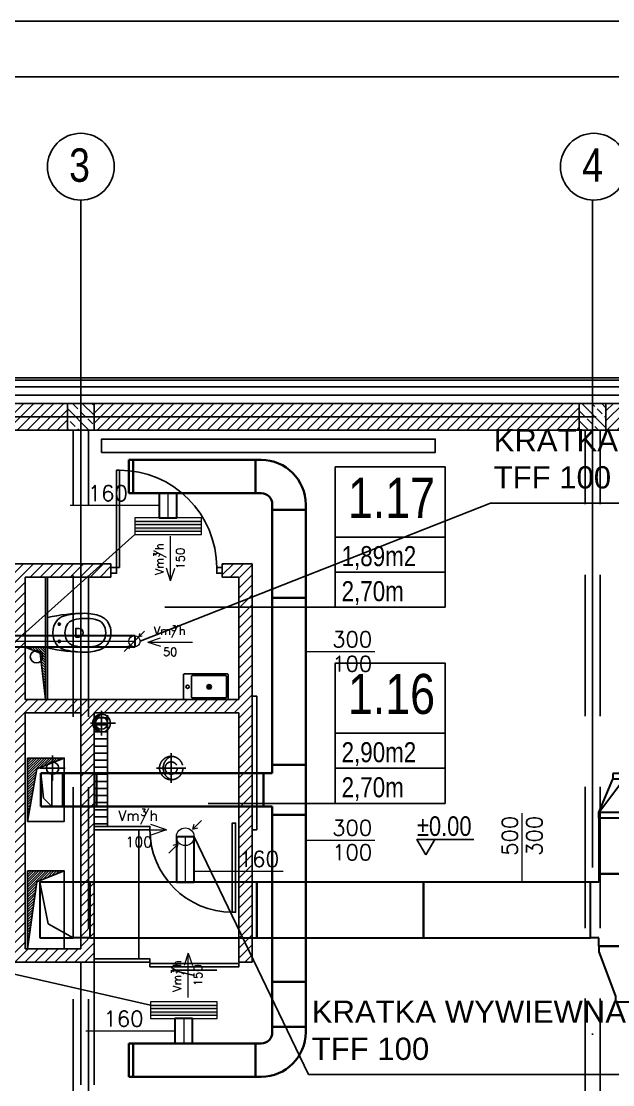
# Model space of a CAD drawing. Header units: millimetres. Extents: x -135140 to 267856, y -70704 to 149933.
# Drawn here: x 178297 to 183613, y -5787 to 3766 of the extents above; entities that cross this region are included whole.
import ezdxf
from ezdxf.enums import TextEntityAlignment as Align

# ---------------------------------------------------------------- set-up
doc = ezdxf.new("R2010")
doc.units = ezdxf.units.MM
doc.header["$LTSCALE"] = 99.9
for name, pattern in [('0707_PB_080619_gn_xref$0$ACAD_ISO10W100', [18, 12, -3, 0, -3]), ('ACAD_ISO03W100', [30, 12, -18]), ('ACAD_ISO10W100', [18, 12, -3, 0, -3]), ('AUDIT_D_080509132939-0', [0]), ('DASHDOT', [25.4, 12.7, -6.35, 0, -6.35]), ('HIDDEN', [9.525, 6.35, -3.175])]:
    doc.linetypes.add(name, pattern=pattern)
for name, color, linetype in [('+48_ARMATURA', 251, 'Continuous'), ('+48_HACZE', 253, 'Continuous'), ('+48_KOTY', 250, 'Continuous'), ('+48_MEBLE', 251, 'Continuous'), ('+48_OPISY_POM', 250, 'Continuous'), ('+48_OSIE', 8, 'Continuous'), ('+48_PODCIĄG', 250, 'ACAD_ISO03W100'), ('+48_PRZEBICIA', 143, 'Continuous'), ('+48_SCIANY', 250, 'Continuous'), ('+48_SPUSTY', 150, 'Continuous'), ('+48_STOLARKA_DRZWI', 250, 'Continuous'), ('+48_WEŁNA', 252, 'Continuous'), ('+48_WIDOK', 250, 'Continuous'), ('+48_ŻELBET', 250, 'Continuous'), ('CP_HIDDE', 203, 'HIDDEN')]:
    doc.layers.add(name, color=color, linetype=linetype)
for name, color, linetype, lineweight in [('2DH_SYM', 64, 'Continuous', 18), ('2DL_OBJ', 64, 'Continuous', 18), ('2DL_PRE_N1', 10, 'Continuous', 35), ('2DL_PRE_W11', 160, 'Continuous', 30), ('2DL_PRO_N1', 10, 'Continuous', 30), ('2DL_PRO_W11', 160, 'Continuous', 30), ('2DL_SYM', 64, 'Continuous', 18), ('CP_AXISAC', 7, 'DASHDOT', 0)]:
    doc.layers.add(name, color=color, linetype=linetype, lineweight=lineweight)
doc.styles.add('CP_ATTR', font='ROMANS.SHX')
doc.styles.get("Standard").update_dxf_attribs({"font": 'ARIAL.TTF'})
doc.styles.add('WRP_ARIAL', font='ARIAL.TTF', dxfattribs={"width": 0.8})
doc.linetypes.add('BATTING', pattern='A,0.00254,-2.54,[134,ltypeshp.shx,S=2.54,R=0,X=-2.54,Y=0],-5.08,[134,ltypeshp.shx,S=2.54,R=180,X=2.54,Y=0],-2.54', length=10.16254)
pattern_1 = [(225, (-523422.42, -128919.54), (44.9012806, -44.9012806), [])]
pattern_2 = [(45, (-523420.917, -128919.542), (-11.22532015, 11.22532015), [])]

# ---------------------------------------------------------------- blocks, each defined once
blk = doc.blocks.new('wc_ego')
at = {"layer": '+48_ARMATURA'}
for p, q in [((13.6, 0), (-13.6, 0)), ((-9.2, -10.5), (-6.3, -10.5)), ((9.2, -10.5), (6.3, -10.5))]:
    blk.add_line(p, q, dxfattribs=at)
for points in [[(14.92, -47.55, 0.091012), (17.5, -33.49, 0.04468), (15.64, -16.3, 0.150678), (11.63, -9.05, 0.380316), (-11.63, -9.05, 0.150678), (-15.64, -16.3, 0.04468), (-17.5, -33.49, 0.091012), (-14.92, -47.55, 0.171854), (-8.54, -54.79, 0.258868), (8.54, -54.79, 0.171854)], [(-6.33, -17.09, 0.228329), (-11.6, -23.64, 0.112012), (-12.01, -43.05, 0.161795), (-8.11, -49.75, 0.320353), (8.11, -49.75, 0.161795), (12.01, -43.05, 0.112012), (11.6, -23.64, 0.228329), (6.33, -17.09, 0.236897)]]:
    blk.add_lwpolyline(points, format="xyb", close=True, dxfattribs=at)
blk.add_lwpolyline([(-3.86, -27.96), (-3.86, -25.31), (3.94, -25.31), (3.94, -27.96, -1), (-3.86, -27.96, -1)], format="xyb", dxfattribs=at)
for centre in [(-7.75, -10.5), (7.75, -10.5)]:
    blk.add_circle(centre, 1, dxfattribs=at)
for centre, start, end in [((128.21, -33.49), 166.71401, 180), ((-128.21, -33.49), 0, 13.28599)]:
    blk.add_arc(centre, 145.71, start, end, dxfattribs=at)
blk = doc.blocks.new('OZN_OSI')
at = {"layer": '+48_OSIE', "linetype": 'Continuous', "ltscale": 5}
blk.add_circle((0, -30), 30, dxfattribs=at)
at = {"layer": '+48_OSIE', "linetype": 'Continuous', "ltscale": 5, "style": 'WRP_ARIAL', "width": 0.8}
blk.add_attdef('NR', (-23.26, -43.54), '', height=30, dxfattribs=at)
blk = doc.blocks.new('OPISY_POM_METKA')
at = {"layer": '+48_OPISY_POM', "ltscale": 5}
for points in [[(0, -70), (109.7, -70), (109.7, 0), (0, 0)], [(109.7, -105), (0, -105), (0, -70), (109.7, -70)]]:
    blk.add_lwpolyline(points, close=True, dxfattribs=at)
at = {"layer": '+48_OPISY_POM'}
blk.add_lwpolyline([(109.7, -140), (0, -140), (0, -105), (109.7, -105)], close=True, dxfattribs=at)
at = {"layer": '+48_OPISY_POM', "ltscale": 5, "style": 'WRP_ARIAL', "width": 0.8}
for tag, p, height in [('NRPOM', (25.8, -50.8), 40), ('POW', (6.4, -99), 20)]:
    blk.add_attdef(tag, p, '', height=height, dxfattribs=at)
at = {"layer": '+48_OPISY_POM', "style": 'WRP_ARIAL', "width": 0.8}
blk.add_attdef('H', (6.4, -134), '', height=20, dxfattribs=at)
blk = doc.blocks.new('koty')
at = {"layer": '+48_KOTY', "color": 3, "ltscale": 5}
blk.add_line((70403.15, 11224.99), (70423.15, 11224.99), dxfattribs=at)
blk.add_lwpolyline([(70398.6, 11217.11), (70403.15, 11224.99), (70394.05, 11224.99)], close=True, dxfattribs=at)
at = {"layer": '+48_KOTY', "color": 3, "style": 'WRP_ARIAL', "width": 0.8}
blk.add_attdef('POZIOM', (70403.19, 11226.78), '', height=10, dxfattribs=at)
blk = doc.blocks.new('UMYWALKA_40')
at = {"layer": '+48_MEBLE'}
for p, q in [((-200, -225), (-200, 0)), ((200, 0), (-200, 0)), ((200, 0), (200, -225)), ((-185, -210), (-185, -20)), ((123, -15), (-180, -15)), ((-30, -93), (-30, -137)), ((128, -20), (128, -210)), ((-8, -115), (-52, -115)), ((195, -230), (-195, -230)), ((123, -215), (-180, -215))]:
    blk.add_line(p, q, dxfattribs=at)
for centre, radius in [((-30, -115), 20), ((-30, -115), 13), ((164, -115), 15)]:
    blk.add_circle(centre, radius, dxfattribs=at)
for centre, start, end in [((-180, -20), 90, 180), ((123, -20), 0, 90), ((-195, -225), 180, 270), ((-180, -210), 180, 270), ((123, -210), 270, 0), ((195, -225), 270, 0)]:
    blk.add_arc(centre, 5, start, end, dxfattribs=at)
blk = doc.blocks.new('drzwi')
at = {"layer": '+48_STOLARKA_DRZWI'}
for p, q in [((-2, 0), (-2, -70)), ((0, 0), (-2, 0)), ((0, 0), (0, -70)), ((-2, -70), (0, -70))]:
    blk.add_line(p, q, dxfattribs=at)
blk.add_arc((-2, 0), 70, 180, 270, dxfattribs=at)
blk = doc.blocks.new('DRZWI_90')
at = {"layer": '+48_STOLARKA_DRZWI'}
for points in [[(36405.46, 16749.33), (36405.46, 16744.33), (36410.46, 16744.33), (36410.46, 16749.33)], [(36405.46, 16654.33), (36405.46, 16649.33), (36410.46, 16649.33), (36410.46, 16654.33)]]:
    blk.add_lwpolyline(points, close=True, dxfattribs=at)
at = {"layer": '+48_STOLARKA_DRZWI', "xscale": 1.25, "yscale": 1.25, "zscale": 1.25, "rotation": 270}
blk.add_blockref('drzwi', (36405.46, 16654.33), dxfattribs=at)
blk = doc.blocks.new('ReZminus')
for p, q in [((0.5, 0.5), (-0.5, 0.5)), ((0.5, -0.5), (0.5, 0.5)), ((-0.5, -0.5), (0.5, -0.5))]:
    blk.add_line(p, q)
at = {"layer": 'CP_HIDDE'}
for p, q in [((-0.5, 0.5), (-0.5, -0.5)), ((-0.5, 0.5), (0.25, 0.25)), ((0.25, 0.25), (0.5, -0.5))]:
    blk.add_line(p, q, dxfattribs=at)
blk = doc.blocks.new('2CP_AC_ELBZ_RE_W30_H10_R5_A-90_E5_F5_S0_T0_ys')
at = {"ltscale": 0.15}
for p, q in [((0, -15), (0, 15)), ((0, 15), (10, 15)), ((0, -15), (10, -15))]:
    blk.add_line(p, q, dxfattribs=at)
at = {"ltscale": 0.15, "xscale": 10, "yscale": 30}
blk.add_blockref('ReZminus', (15, 0), dxfattribs=at)
at = {"linetype": 'ByBlock', "ltscale": 0.15, "style": 'CP_ATTR', "flags": 9}
for tag in ['NAME', 'PRODUCER', 'PRODUCT-TYPE', 'ARTICLE', 'FLOW', 'OTHER']:
    blk.add_attdef(tag, (0, 0), '', height=0.0001, dxfattribs=at)
blk = doc.blocks.new('2CP_AC_TEE3_RE_W30_W30_L45_L8_Z0_H10_A90')
at = {"ltscale": 0.15}
for p, q in [((7.5, 15), (7.5, 23)), ((7.5, 23), (37.5, 23)), ((37.5, 15), (37.5, 23)), ((0, -15), (0, 15)), ((0, 15), (7.5, 15)), ((45, 15), (37.5, 15)), ((45, -15), (45, 15)), ((0, -15), (45, -15))]:
    blk.add_line(p, q, dxfattribs=at)
at = {"linetype": 'ByBlock', "ltscale": 0.15, "style": 'CP_ATTR', "flags": 9}
for tag in ['NAME', 'PRODUCER', 'PRODUCT-TYPE', 'ARTICLE', 'FLOW', 'OTHER']:
    blk.add_attdef(tag, (0, 0), '', height=0.0001, dxfattribs=at)
blk = doc.blocks.new('2CP_AC_PIPE_RE')
at = {"ltscale": 0.15}
for p, q in [((1, 0.5), (0, 0.5)), ((0, 0.5), (0, -0.5)), ((1, -0.5), (1, 0.5)), ((0, -0.5), (1, -0.5))]:
    blk.add_line(p, q, dxfattribs=at)
at = {"linetype": 'ByBlock', "ltscale": 0.15, "style": 'CP_ATTR', "flags": 9}
for tag in ['NAME', 'PRODUCER', 'PRODUCT-TYPE', 'ARTICLE', 'FLOW', 'OTHER']:
    blk.add_attdef(tag, (0, 0), '', height=0.0001, dxfattribs=at)
blk = doc.blocks.new('2CP_AC_ECAP_RE_W30_L4_T0')
at = {"ltscale": 0.15}
for p, q in [((0, -15), (0, 15)), ((0, 15), (4, 15)), ((4, 15), (4, -15)), ((4, -15), (0, -15))]:
    blk.add_line(p, q, dxfattribs=at)
at = {"linetype": 'ByBlock', "ltscale": 0.15, "style": 'CP_ATTR', "flags": 9}
for tag in ['NAME', 'PRODUCER', 'PRODUCT-TYPE', 'ARTICLE', 'FLOW', 'OTHER']:
    blk.add_attdef(tag, (0, 0), '', height=0.0001, dxfattribs=at)
blk = doc.blocks.new('CPHS_DS06')
blk.add_line((0, 0), (1.55, 0))
at = {"style": 'CP_ATTR', "flags": 12}
for tag, p in [('EVAL_W_MM', (1.042, 0.275)), ('EVAL_H_MM', (1.042, -0.275))]:
    blk.add_attdef(tag, text='', height=0.35, dxfattribs=at).set_placement(p, align=Align.MIDDLE)
at = {"linetype": 'ByBlock', "style": 'CP_ATTR', "flags": 9}
blk.add_attdef('VAL', text='', height=0.00005, dxfattribs=at).set_placement((0.408, 0.182), align=Align.MIDDLE_LEFT)
blk = doc.blocks.new('2CP_AC_ELBZ_RE_W50_H30_R10_A-90_E5_F5_S0_T0_ys')
at = {"ltscale": 0.15}
for p, q in [((0, -25), (0, 25)), ((0, 25), (15, 25)), ((0, -25), (15, -25))]:
    blk.add_line(p, q, dxfattribs=at)
at = {"ltscale": 0.15, "xscale": 30, "yscale": 50}
blk.add_blockref('ReZminus', (30, 0), dxfattribs=at)
at = {"linetype": 'ByBlock', "ltscale": 0.15, "style": 'CP_ATTR', "flags": 9}
for tag in ['NAME', 'PRODUCER', 'PRODUCT-TYPE', 'ARTICLE', 'FLOW', 'OTHER']:
    blk.add_attdef(tag, (0, 0), '', height=0.0001, dxfattribs=at)
blk = doc.blocks.new('2CP_AC_TEE3_RE_W450_W500_L650_L75_Z0_H300_A90')
at = {"ltscale": 0.15}
for p, q in [((75, 225), (75, 300)), ((75, 300), (575, 300)), ((575, 225), (575, 300)), ((0, -225), (0, 225)), ((0, 225), (75, 225)), ((650, 225), (575, 225)), ((650, -225), (650, 225)), ((0, -225), (650, -225))]:
    blk.add_line(p, q, dxfattribs=at)
at = {"linetype": 'ByBlock', "ltscale": 0.15, "style": 'CP_ATTR', "flags": 9}
for tag in ['NAME', 'PRODUCER', 'PRODUCT-TYPE', 'ARTICLE', 'FLOW', 'OTHER']:
    blk.add_attdef(tag, (0, 0), '', height=0.0001, dxfattribs=at)
blk = doc.blocks.new('2CP_AC_TRNS_RE_W450_W300_L500_H300_O75_Z0_E50_F50')
at = {"ltscale": 0.15}
for p, q in [((0, -225), (0, 225)), ((0, 225), (50, 225)), ((50, 225), (450, 225)), ((500, 225), (450, 225)), ((500, -75), (500, 225)), ((50, -225), (450, -75)), ((450, -75), (500, -75)), ((0, -225), (50, -225))]:
    blk.add_line(p, q, dxfattribs=at)
at = {"linetype": 'ByBlock', "ltscale": 0.15, "style": 'CP_ATTR', "flags": 9}
for tag in ['NAME', 'PRODUCER', 'PRODUCT-TYPE', 'ARTICLE', 'FLOW', 'OTHER']:
    blk.add_attdef(tag, (0, 0), '', height=0.0001, dxfattribs=at)
blk = doc.blocks.new('2CP_AC_TRNA_RE_W450_D200_L400_O0_Z0_E50_F50')
at = {"ltscale": 0.15}
for p, q in [((0, -225), (0, 225)), ((0, 225), (50, 225)), ((50, 225), (350, 100)), ((50, 225), (350, 0)), ((50, -225), (50, 225)), ((400, 100), (350, 100)), ((350, -100), (350, 100)), ((400, -100), (400, 100)), ((50, -225), (350, 0)), ((50, -225), (350, -100)), ((350, -100), (400, -100)), ((0, -225), (50, -225))]:
    blk.add_line(p, q, dxfattribs=at)
at = {"layer": 'CP_AXISAC', "ltscale": 0.15}
for p, q in [((50, 0), (350, 0)), ((350, 0), (400, 0))]:
    blk.add_line(p, q, dxfattribs=at)
at = {"linetype": 'ByBlock', "ltscale": 0.15, "style": 'CP_ATTR', "flags": 9}
for tag in ['NAME', 'PRODUCER', 'PRODUCT-TYPE', 'ARTICLE', 'FLOW', 'OTHER']:
    blk.add_attdef(tag, (0, 0), '', height=0.0001, dxfattribs=at)
blk = doc.blocks.new('2CP_AC_ELBW_RE_W300_W300_R100_A90_E50_F50_S0_T0')
at = {"ltscale": 0.15}
for p, q in [((450, 300), (150, 300)), ((150, 300), (150, 250)), ((450, 250), (450, 300)), ((0, -150), (0, 150)), ((0, 150), (50, 150)), ((0, -150), (50, -150))]:
    blk.add_line(p, q, dxfattribs=at)
for radius in [400, 100]:
    blk.add_arc((50, 250), radius, 270, 0, dxfattribs=at)
at = {"linetype": 'ByBlock', "ltscale": 0.15, "style": 'CP_ATTR', "flags": 9}
for tag in ['NAME', 'PRODUCER', 'PRODUCT-TYPE', 'ARTICLE', 'FLOW', 'OTHER']:
    blk.add_attdef(tag, (0, 0), '', height=0.0001, dxfattribs=at)
blk = doc.blocks.new('2DLAC038')
for p, q in [((0.424, 0.424), (0.919, 0.919)), ((0.424, 0.424), (0.495, 0.707)), ((0.424, 0.424), (0.707, 0.495)), ((-0.919, -0.919), (-0.424, -0.424)), ((-0.424, -0.424), (-0.707, -0.495)), ((-0.424, -0.424), (-0.495, -0.707))]:
    blk.add_line(p, q)
blk.add_circle((0, 0), 0.5)
at = {"linetype": 'ByBlock', "style": 'CP_ATTR', "flags": 9}
for tag, p in [('NAME', (-0.092, -0.018)), ('NUMBER', (-0.092, -0.018)), ('GROUP', (-0.092, -0.018)), ('ARTICLE', (-0.092, -0.019)), ('CHARACTER', (-0.092, -0.019)), ('TEMPERATURE', (-0.092, -0.018)), ('FLOW', (-0.092, -0.018)), ('PRODUCT-TYPE', (-0.092, -0.019)), ('ORDER-NO', (-0.092, -0.019)), ('PRODUCER', (-0.092, -0.019)), ('PN', (-0.091, -0.018)), ('OTHER', (-0.091, -0.018)), ('DN', (-0.091, -0.019)), ('POWER', (-0.091, -0.019)), ('VOLTAGE', (-0.091, -0.019))]:
    blk.add_attdef(tag, text='', height=0.00005, dxfattribs=at).set_placement(p, align=Align.MIDDLE_LEFT)
blk = doc.blocks.new('2CP_AC_PIPE_RO')
at = {"ltscale": 0.15}
for p, q in [((1, 0.5), (0, 0.5)), ((0, 0.5), (0, -0.5)), ((1, -0.5), (1, 0.5)), ((0, -0.5), (1, -0.5))]:
    blk.add_line(p, q, dxfattribs=at)
at = {"layer": 'CP_AXISAC', "ltscale": 0.15}
blk.add_line((0, 0), (1, 0), dxfattribs=at)
at = {"linetype": 'ByBlock', "ltscale": 0.15, "style": 'CP_ATTR', "flags": 9}
for tag in ['NAME', 'PRODUCER', 'PRODUCT-TYPE', 'ARTICLE', 'FLOW', 'OTHER']:
    blk.add_attdef(tag, (0, 0), '', height=0.0001, dxfattribs=at)
blk = doc.blocks.new('CPLS_464')
for p, q in [((-0.5, 0), (0.5, 0)), ((0.5, 0), (0.219, 0.094)), ((0.5, 0), (0.219, -0.094))]:
    blk.add_line(p, q)
at = {"style": 'CP_ATTR'}
for s, height, p in [('Vm/h', 0.1875, (-0.37, 0.16)), ('3', 0.125, (0.031, 0.25))]:
    blk.add_text(s, height=height, dxfattribs=at).set_placement(p)
blk.add_attdef('VAL', text='', height=0.188, dxfattribs=at).set_placement((0, -0.219), align=Align.MIDDLE)
blk = doc.blocks.new('CPHS_DS08')
blk.add_line((0, 0), (2, 0))
at = {"style": 'CP_ATTR', "flags": 14}
blk.add_attdef('FI', text='', height=0.35, dxfattribs=at).set_placement((0.784, 0.275), align=Align.MIDDLE)
at = {"style": 'CP_ATTR', "flags": 12}
blk.add_attdef('EVAL_W_MM', text='', height=0.35, dxfattribs=at).set_placement((1.006, 0.275), align=Align.MIDDLE_LEFT)
at = {"linetype": 'ByBlock', "style": 'CP_ATTR', "flags": 9}
blk.add_attdef('VAL', text='', height=0.00005, dxfattribs=at).set_placement((0.408, 0.182), align=Align.MIDDLE_LEFT)
blk = doc.blocks.new('2DLAC042')
for p, q in [((-0.354, -0.354), (0.354, 0.354)), ((0.424, 0.424), (0.919, 0.919)), ((0.424, 0.424), (0.495, 0.707)), ((0.424, 0.424), (0.707, 0.495)), ((-0.919, -0.919), (-0.424, -0.424)), ((-0.424, -0.424), (-0.707, -0.495)), ((-0.424, -0.424), (-0.495, -0.707))]:
    blk.add_line(p, q)
blk.add_circle((0, 0), 0.5)
at = {"linetype": 'ByBlock', "style": 'CP_ATTR', "flags": 9}
for tag, p in [('NAME', (-0.092, -0.018)), ('NUMBER', (-0.092, -0.018)), ('GROUP', (-0.092, -0.018)), ('ARTICLE', (-0.092, -0.019)), ('CHARACTER', (-0.092, -0.019)), ('TEMPERATURE', (-0.092, -0.018)), ('FLOW', (-0.092, -0.018)), ('PRODUCT-TYPE', (-0.092, -0.019)), ('ORDER-NO', (-0.092, -0.019)), ('PRODUCER', (-0.092, -0.019)), ('PN', (-0.091, -0.018)), ('OTHER', (-0.091, -0.018)), ('DN', (-0.091, -0.019)), ('POWER', (-0.091, -0.019)), ('VOLTAGE', (-0.091, -0.019))]:
    blk.add_attdef(tag, text='', height=0.00005, dxfattribs=at).set_placement(p, align=Align.MIDDLE_LEFT)
blk = doc.blocks.new('CPLS_465')
for q in [(-0.219, 0.094), (0.5, 0), (-0.219, -0.094)]:
    blk.add_line((-0.5, 0), q)
at = {"style": 'CP_ATTR'}
for s, height, p in [('Vm/h', 0.1875, (-0.37, 0.16)), ('3', 0.125, (0.031, 0.25))]:
    blk.add_text(s, height=height, dxfattribs=at).set_placement(p)
blk.add_attdef('VAL', text='', height=0.188, dxfattribs=at).set_placement((0, -0.219), align=Align.MIDDLE)
blk = doc.blocks.new('2DLAC020')
for p, q in [((-0.5, 0.3), (0.5, 0.3)), ((-0.5, 0.1), (0.5, 0.1)), ((-0.5, -0.1), (0.5, -0.1)), ((-0.5, -0.3), (0.5, -0.3))]:
    blk.add_line(p, q)
blk.add_lwpolyline([(-0.5, -0.5), (0.5, -0.5), (0.5, 0.5), (-0.5, 0.5)], close=True)
for points in [[(-0.5, 0.3), (0.5, 0.3), (-0.5, 0.1), (0.5, 0.1)], [(-0.5, -0.1), (0.5, -0.1), (-0.5, -0.3), (0.5, -0.3)]]:
    blk.add_solid(points)
at = {"linetype": 'ByBlock', "style": 'CP_ATTR', "flags": 9}
for tag, p in [('NAME', (-0.092, -0.018)), ('NUMBER', (-0.092, -0.018)), ('GROUP', (-0.092, -0.018)), ('ARTICLE', (-0.092, -0.019)), ('CHARACTER', (-0.092, -0.019)), ('TEMPERATURE', (-0.092, -0.018)), ('FLOW', (-0.092, -0.018)), ('PRODUCT-TYPE', (-0.092, -0.019)), ('ORDER-NO', (-0.092, -0.019)), ('PRODUCER', (-0.092, -0.019)), ('PN', (-0.091, -0.018)), ('OTHER', (-0.091, -0.018)), ('DN', (-0.091, -0.019)), ('POWER', (-0.091, -0.019)), ('VOLTAGE', (-0.091, -0.019))]:
    blk.add_attdef(tag, text='', height=0.00005, dxfattribs=at).set_placement(p, align=Align.MIDDLE_LEFT)
blk = doc.blocks.new('CPHS_DS09')
blk.add_line((0, 0), (-2, 0))
at = {"style": 'CP_ATTR', "flags": 14}
blk.add_attdef('FI', text='', height=0.35, dxfattribs=at).set_placement((-1.807, 0.275), align=Align.MIDDLE)
at = {"style": 'CP_ATTR', "flags": 12}
blk.add_attdef('EVAL_W_MM', text='', height=0.35, dxfattribs=at).set_placement((-1.604, 0.275), align=Align.MIDDLE_LEFT)
at = {"linetype": 'ByBlock', "style": 'CP_ATTR', "flags": 9}
blk.add_attdef('VAL', text='', height=0.00005, dxfattribs=at).set_placement((-1.342, 0.182), align=Align.MIDDLE_LEFT)

msp = doc.modelspace()

# ---------------------------------------------------------------- hatches: boundary and pattern name
at = {"layer": '+48_HACZE'}
h = msp.add_hatch(dxfattribs=at)
h.set_pattern_fill('ANSI31', color=256, scale=20, angle=180, style=0)
h.set_pattern_definition([(225, (-523422.42, -128919.54), (44.9012806, -44.9012806), [])])
h.paths.add_polyline_path([(175498.9, 332.6), (175498.9, 92.6), (178104.8, 92.6), (178104.8, 332.6)])
h.paths.add_polyline_path([(175462.4, 332.6), (175462.4, 92.6), (175498.9, 92.6), (175498.9, 332.6)])
h.paths.add_polyline_path([(178707.4, 92.6), (178707.4, 332.6), (178104.8, 332.6), (178104.8, 92.6)])
at = {"layer": '+48_HACZE', "linetype": 'AUDIT_D_080509132939-0'}
h = msp.add_hatch(dxfattribs=at)
h.set_pattern_fill('ANSI33', color=256, scale=20, angle=90, style=0)
h.set_pattern_definition([(135, (-523473.92, -128919.54), (-89.802561, -89.802561), []), (135, (-523473.92, -128829.74), (-89.802561, -89.802561), [63.5, -31.75])])
h.paths.add_polyline_path([(178712.4, 92.6), (178712.4, 332.6), (178952.4, 332.6), (178952.4, 92.6)])
at = {"layer": '+48_HACZE'}
h = msp.add_hatch(dxfattribs=at)
h.set_pattern_fill('ANSI31', color=256, scale=20, angle=180, style=0)
h.set_pattern_definition(pattern_1)
h.paths.add_polyline_path([(183312.4, 332.6), (178952.4, 332.6), (178952.4, 92.6), (183312.4, 92.6)])
at = {"layer": '+48_HACZE', "linetype": 'AUDIT_D_080509132939-0'}
h = msp.add_hatch(dxfattribs=at)
h.set_pattern_fill('ANSI33', color=256, scale=20, angle=90, style=0)
h.set_pattern_definition([(135, (-529222.42, -128919.54), (-89.802561, -89.802561), []), (135, (-529222.42, -128829.74), (-89.802561, -89.802561), [63.5, -31.75])])
h.paths.add_polyline_path([(183312.4, 332.6), (183552.4, 332.6), (183552.4, 92.6), (183312.4, 92.6)])
at = {"layer": '+48_HACZE'}
h = msp.add_hatch(dxfattribs=at)
h.set_pattern_fill('ANSI31', color=256, scale=20, angle=180, style=0)
h.set_pattern_definition(pattern_1)
h.paths.add_polyline_path([(189112.4, 332.6), (183552.4, 332.6), (183552.4, 92.6), (189112.4, 92.6)])
h = msp.add_hatch(dxfattribs=at)
h.set_pattern_fill('ANSI31', color=256, scale=20, angle=180, style=0)
h.set_pattern_definition(pattern_1)
h.paths.add_polyline_path([(178332.4, -2447.4), (178332.4, -2327.4), (180253.9, -2327.4), (180253.9, -1226.6), (180103.9, -1226.6), (180103.9, -1107.4), (180373.9, -1107.4), (180373.9, -4687.4), (180253.9, -4687.4), (180253.9, -2447.4), (178952.4, -2447.4), (178952.4, -4687.4), (178212.4, -4687.4), (178212.4, -1107.4), (179103.9, -1107.4), (179103.9, -1227.4), (178332.4, -1227.4), (178332.4, -4567.4), (178832.4, -4567.4), (178832.4, -2447.4)])
at = {"layer": '+48_PRZEBICIA'}
h = msp.add_hatch(dxfattribs=at)
h.set_pattern_fill('ANSI31', color=256, scale=5, angle=270, style=0)
h.set_pattern_definition([(315, (52046.75, 698262.459), (11.22532015, 11.22532015), [])])
h.paths.add_polyline_path([(178353.9, -1857.4), (178513.9, -1857.4), (178513.9, -2327.4), (178466.9, -1911.3)])
at = {"layer": '+48_PRZEBICIA', "linetype": 'Continuous'}
h = msp.add_hatch(dxfattribs=at)
h.set_pattern_fill('ANSI31', color=256, scale=3, style=0)
h.set_pattern_definition([(45, (-427969.059, -128819.818), (-6.73519209, 6.73519209), [])])
edge = h.paths.add_edge_path()
edge.add_arc((179018.9, -2539.5), 80, 90.00002, 270.00001)
edge.add_arc((179049.6, -2539.5), 85.7, 110.98298, 249.01705, ccw=False)
at = {"layer": '+48_PRZEBICIA'}
h = msp.add_hatch(dxfattribs=at)
h.set_pattern_fill('ANSI31', color=256, scale=5, style=0)
h.set_pattern_definition(pattern_2)
edge = h.paths.add_edge_path()
edge.add_line((178353.9, -3422.4), (178353.9, -2852.4))
edge.add_line((178353.9, -2852.4), (178683.9, -2852.4))
edge.add_line((178683.9, -2852.4), (178436.6, -2949.1))
edge.add_line((178436.6, -2949.1), (178353.9, -3422.4))
h = msp.add_hatch(dxfattribs=at)
h.set_pattern_fill('ANSI31', color=256, scale=5, style=0)
h.set_pattern_definition(pattern_2)
h.paths.add_polyline_path([(178353.9, -4567.4), (178436.6, -3964.1), (178683.9, -3867.4), (178353.9, -3867.4)])
at = {"layer": '+48_WIDOK', "ltscale": 3}
h = msp.add_hatch(dxfattribs=at)
h.set_pattern_fill('ANSI31', color=256, scale=20, angle=135, style=0)
h.set_pattern_definition([(180, (-523440.917, -128919.54), (-1e-14, -63.5), [])])
h.paths.add_polyline_path([(178953.9, -3447.4), (179073.9, -3447.4), (179073.9, -2467.4), (178953.9, -2467.4)])

# ---------------------------------------------------------------- linework, layer by layer
at = {"layer": '+48_OPISY_POM'}
for p, q in [((181118.9, -1498), (179586.4, -1498)), ((181118.9, -3259.6), (179978.5, -3259.6))]:
    msp.add_line(p, q, dxfattribs=at)
at = {"layer": '+48_OSIE', "linetype": 'ACAD_ISO10W100', "ltscale": 5}
for p, q in [((178832.4, 2159.1), (178832.4, -8190.7)), ((183432.4, 2159.1), (183432.4, -24112.6)), ((159487.3, 212.6), (190440.4, 212.6))]:
    msp.add_line(p, q, dxfattribs=at)
at = {"layer": '+48_PODCIĄG', "linetype": 'HIDDEN', "ltscale": 2}
for p, q in [((178763.9, -8190.7), (178763.9, 92.6)), ((178900.9, -8190.7), (178900.9, 92.6)), ((183363.9, -21507.4), (183363.9, 92.6)), ((183500.9, -21507.4), (183500.9, 92.6))]:
    msp.add_line(p, q, dxfattribs=at)
at = {"layer": '+48_PRZEBICIA', "linetype": '0707_PB_080619_gn_xref$0$ACAD_ISO10W100', "ltscale": 0.5}
for p, q in [((179018.9, -2427.5), (179018.9, -2651.5)), ((179144.4, -2539.5), (178920.4, -2539.5)), ((178578.9, -2830.4), (178578.9, -3054.4)), ((179645.1, -2810.4), (179645.1, -3074.4)), ((178690.9, -2942.4), (178466.9, -2942.4)), ((179777.1, -2942.4), (179513.1, -2942.4))]:
    msp.add_line(p, q, dxfattribs=at)
at = {"layer": '+48_PRZEBICIA', "linetype": 'HIDDEN'}
msp.add_line((178683.9, -3422.4), (178353.9, -3422.4), dxfattribs=at)
at = {"layer": '+48_PRZEBICIA', "linetype": 'Continuous'}
msp.add_line((178683.9, -3867.4), (178353.9, -3867.4), dxfattribs=at)
for points in [[(178333.9, -1857.4), (178466.9, -1911.3), (178513.9, -2327.4)], [(178353.9, -3422.4), (178436.6, -2949.1), (178683.9, -2852.4)], [(178353.9, -4567.4), (178436.6, -3964.1), (178683.9, -3867.4)]]:
    msp.add_lwpolyline(points, dxfattribs=at)
for points in [[(178513.9, -1857.4), (178333.9, -1857.4), (178333.9, -2327.4), (178513.9, -2327.4)], [(178353.9, -2852.4), (178683.9, -2852.4), (178683.9, -3422.4), (178353.9, -3422.4)], [(178353.9, -3867.4), (178683.9, -3867.4), (178683.9, -4567.4), (178353.9, -4567.4)]]:
    msp.add_lwpolyline(points, close=True, dxfattribs=at)
at = {"layer": '+48_PRZEBICIA', "ltscale": 0.15}
for points in [[(180373.9, -3497.4), (180413.9, -3497.4), (180413.9, -2297.4)], [(180373.9, -2297.4), (180413.9, -2297.4)]]:
    msp.add_lwpolyline(points, dxfattribs=at)
at = {"layer": '+48_PRZEBICIA', "linetype": 'Continuous'}
msp.add_circle((179018.9, -2539.5), 80, dxfattribs=at)
at = {"layer": '+48_PRZEBICIA', "linetype": 'HIDDEN'}
msp.add_circle((179645.1, -2942.4), 105, dxfattribs=at)
at = {"layer": '+48_PRZEBICIA', "linetype": 'Continuous'}
msp.add_arc((179049.6, -2539.5), 85.7, 110.98295, 249.01705, dxfattribs=at)
at = {"layer": '+48_PRZEBICIA', "linetype": 'HIDDEN'}
msp.add_arc((179685.4, -2942.4), 112.5, 110.98295, 249.01705, dxfattribs=at)
at = {"layer": '+48_SCIANY'}
for p, q in [((178712.4, 332.6), (175222.4, 332.6)), ((183312.4, 332.6), (178952.4, 332.6)), ((189112.4, 332.6), (183552.4, 332.6)), ((178712.4, 92.6), (175222.4, 92.6)), ((189112.4, 92.6), (178952.4, 92.6))]:
    msp.add_line(p, q, dxfattribs=at)
at = {"layer": '+48_SCIANY', "ltscale": 3}
for p, q in [((180253.9, -2327.4), (178332.4, -2327.4)), ((178832.4, -2447.4), (178332.4, -2447.4)), ((180253.9, -2447.4), (178952.4, -2447.4))]:
    msp.add_line(p, q, dxfattribs=at)
for points in [[(178212.4, -1107.4), (179103.9, -1107.4)], [(179103.9, -1107.4), (179103.9, -1222.4)], [(179103.9, -1107.4), (179103.9, -1227.4)], [(180103.9, -1107.4), (180103.9, -1226.6)], [(178332.4, -1227.4), (179103.9, -1227.4)], [(178332.4, -4567.4), (178332.4, -2447.4)], [(178832.4, -2447.4), (178832.4, -4567.4)], [(178332.4, -4567.4), (178832.4, -4567.4)], [(178212.4, -4687.4), (178952.4, -4687.4)], [(180253.9, -4687.4), (180373.9, -4687.4)]]:
    msp.add_lwpolyline(points, dxfattribs=at)
at = {"layer": '+48_SCIANY', "ltscale": 0.15}
for points in [[(180103.9, -1107.4), (180373.9, -1107.4)], [(180373.9, -4687.4), (180373.9, -1107.4)], [(178332.4, -2327.4), (178332.4, -1227.4)], [(180103.9, -1226.6), (180253.9, -1226.6)], [(180253.9, -2327.4), (180253.9, -1226.6)], [(178952.4, -4687.4), (178952.4, -2447.4), (180253.9, -2447.4)], [(180253.9, -4687.4), (180253.9, -2447.4)]]:
    msp.add_lwpolyline(points, dxfattribs=at)
at = {"layer": '+48_SPUSTY'}
for centre in [(178433.9, -1942.4), (179018.9, -2539.5), (178578.9, -2942.4), (178578.9, -2942.4)]:
    msp.add_circle(centre, 55, dxfattribs=at)
at = {"layer": '+48_SPUSTY', "ltscale": 0.5}
msp.add_circle((178578.9, -2942.4), 55, dxfattribs=at)
msp.add_circle((178578.9, -2942.4), 55, dxfattribs=at)
at = {"layer": '+48_SPUSTY', "linetype": 'HIDDEN', "ltscale": 0.5}
msp.add_circle((179645.1, -2942.4), 55, dxfattribs=at)
at = {"layer": '+48_STOLARKA_DRZWI'}
for points in [[(180193.9, -4237.4), (180193.9, -3437.4), (180223.9, -3437.4), (180223.9, -4237.4)], [(178952.4, -3497.4), (179453.9, -3497.4), (179453.9, -3467.4), (178952.4, -3467.4)], [(178952.4, -4687.4), (179453.9, -4687.4), (179453.9, -4657.4), (178952.4, -4657.4)], [(179453.9, -4697.4), (180253.9, -4697.4), (180253.9, -4727.4), (179453.9, -4727.4)]]:
    msp.add_lwpolyline(points, close=True, dxfattribs=at)
msp.add_lwpolyline([(180053.9, -4757.4), (179653.9, -4757.4), (179853.9, -4807.4)], dxfattribs=at)
msp.add_arc((180193.9, -3497.4), 740, 180, 270, dxfattribs=at)
at = {"layer": '+48_WEŁNA', "linetype": 'BATTING', "ltscale": 0.07}
msp.add_line((189427.4, 407.6), (175222.4, 407.6), dxfattribs=at)
at = {"layer": '+48_WIDOK'}
for p, q in [((175202.4, 562.6), (189722.4, 562.6)), ((175222.4, 542.6), (189702.4, 542.6)), ((175222.4, 482.6), (189502.4, 482.6))]:
    msp.add_line(p, q, dxfattribs=at)
at = {"layer": '+48_WIDOK', "linetype": 'HIDDEN', "ltscale": 3}
for p, q in [((178832.4, -4687.4), (178832.4, -5787.4)), ((178952.4, -4687.4), (178952.4, -5787.4))]:
    msp.add_line(p, q, dxfattribs=at)
at = {"layer": '+48_WIDOK'}
msp.add_lwpolyline([(179018.6, -107.4), (182018.6, -107.4), (182018.6, 12.6), (179018.6, 12.6)], close=True, dxfattribs=at)
for points in [[(178513.9, -2327.4), (178513.9, -1227.4)], [(178533.9, -2327.4), (178533.9, -1227.4)]]:
    msp.add_lwpolyline(points, dxfattribs=at)
at = {"layer": '+48_WIDOK', "linetype": 'HIDDEN', "ltscale": 3}
msp.add_lwpolyline([(178557.1, -2206.7), (178557.1, -2206.7)], dxfattribs=at)
at = {"layer": '+48_WIDOK', "ltscale": 3}
for points in [[(179073.9, -3467.4), (179073.9, -2467.4)], [(179353.9, -4657.4), (179353.9, -3497.4)]]:
    msp.add_lwpolyline(points, dxfattribs=at)
at = {"layer": '+48_ŻELBET', "linetype": 'AUDIT_D_080509132939-0'}
for points in [[(178712.4, 332.6), (178952.4, 332.6), (178952.4, 92.6), (178712.4, 92.6)], [(183312.4, 332.6), (183552.4, 332.6), (183552.4, 92.6), (183312.4, 92.6)]]:
    msp.add_lwpolyline(points, close=True, dxfattribs=at)
at = {"linetype": 'Continuous'}
for p, q in [((198166.4, 3765.8), (156166.4, 3765.8)), ((197666.4, 3265.8), (158166.4, 3265.8))]:
    msp.add_line(p, q, dxfattribs=at)
at = {"ltscale": 0.15}
for p, q in [((179364.6, -1801.6), (182514.6, -563.3)), ((182514.6, -563.3), (185846.5, -563.3)), ((175581, -4184), (179316.7, -844)), ((179851.3, -3559.7), (180879.9, -5696.7)), ((175581, -4184), (179457.8, -5073.9)), ((180879.9, -5696.7), (184211.7, -5696.7))]:
    msp.add_line(p, q, dxfattribs=at)

# ---------------------------------------------------------------- block references
at = {"layer": '+48_ARMATURA', "xscale": 10, "yscale": 10, "zscale": 10, "rotation": 90}
msp.add_blockref('wc_ego', (178533.9, -1727.4), dxfattribs=at)
at = {"layer": '+48_ARMATURA', "rotation": 180}
msp.add_blockref('UMYWALKA_40', (179956.2, -2327.4), dxfattribs=at)
at = {"layer": '+48_KOTY'}
ref = msp.add_blockref('koty', (-1057082.3, -201143.7), dxfattribs=dict(at, xscale=17.59999999566935, yscale=17.59999999566935, zscale=17.59999999567403))
ref.add_attrib('POZIOM', '±0.00', (181853.4, -3552.3), dxfattribs={"color": 3, "height": 176, "style": 'WRP_ARIAL', "width": 0.8})
at = {"layer": '+48_OPISY_POM'}
ref = msp.add_blockref('OPISY_POM_METKA', (181118.9, -238), dxfattribs=dict(at, xscale=9, yscale=8.999999999970896, zscale=8.999999999984084))
ref.add_attrib('H', '2,70m', (181176.1, -1443.8), dxfattribs={"height": 180, "style": 'WRP_ARIAL', "width": 0.8})
ref.add_attrib('NRPOM', '1.17', (181233.1, -695.3), dxfattribs={"ltscale": 5, "height": 360, "style": 'WRP_ARIAL', "width": 0.8})
ref.add_attrib('POW', '1,89m2', (181176.1, -1128.8), dxfattribs={"ltscale": 5, "height": 180, "style": 'WRP_ARIAL', "width": 0.8})
ref = msp.add_blockref('OPISY_POM_METKA', (181118.9, -1999.6), dxfattribs=dict(at, xscale=9, yscale=8.999999999970896, zscale=8.999999999984084))
ref.add_attrib('H', '2,70m', (181176.1, -3205.4), dxfattribs={"height": 180, "style": 'WRP_ARIAL', "width": 0.8})
ref.add_attrib('NRPOM', '1.16', (181233.1, -2456.8), dxfattribs={"ltscale": 5, "height": 360, "style": 'WRP_ARIAL', "width": 0.8})
ref.add_attrib('POW', '2,90m2', (181176.1, -2890.4), dxfattribs={"ltscale": 5, "height": 180, "style": 'WRP_ARIAL', "width": 0.8})
at = {"layer": '+48_OSIE'}
ref = msp.add_blockref('OZN_OSI', (178832.6, 2759.1), dxfattribs=dict(at, xscale=10, yscale=10, zscale=10))
ref.add_attrib('NR', '3', (178727.9, 2323.7), dxfattribs={"linetype": 'Continuous', "ltscale": 5, "height": 300, "style": 'WRP_ARIAL', "width": 0.8})
ref = msp.add_blockref('OZN_OSI', (183443.5, 2759.1), dxfattribs=dict(at, xscale=10, yscale=10, zscale=10))
ref.add_attrib('NR', '4', (183338.8, 2323.7), dxfattribs={"linetype": 'Continuous', "ltscale": 5, "height": 300, "style": 'WRP_ARIAL', "width": 0.8})
at = {"layer": '+48_STOLARKA_DRZWI', "xscale": 10, "yscale": 10, "zscale": 10, "rotation": 270}
msp.add_blockref('DRZWI_90', (12610.6, 362912.2), dxfattribs=at)
at = {"layer": '2DH_SYM', "ltscale": 0.15}
ref = msp.add_blockref('CPHS_DS09', (179536.7, -584.1), dxfattribs=dict(at, xscale=400, yscale=400, zscale=400))
ref.add_attrib('EVAL_W_MM', '160', dxfattribs={"layer": '0', "height": 140, "style": 'CP_ATTR', "flags": 12}).set_placement((178895.1, -474.1), align=Align.MIDDLE_LEFT)
ref = msp.add_blockref('CPHS_DS06', (180853.6, -1896.4), dxfattribs=dict(at, xscale=400, yscale=400, zscale=400))
ref.add_attrib('EVAL_W_MM', '300', dxfattribs={"layer": '0', "height": 140, "style": 'CP_ATTR'}).set_placement((181270.2, -1786.4), align=Align.MIDDLE)
ref.add_attrib('EVAL_H_MM', '100', dxfattribs={"layer": '0', "height": 140, "style": 'CP_ATTR'}).set_placement((181270.2, -2006.4), align=Align.MIDDLE)
ref = msp.add_blockref('CPHS_DS06', (180853.6, -3589.5), dxfattribs=dict(at, xscale=400, yscale=400, zscale=400))
ref.add_attrib('EVAL_W_MM', '300', dxfattribs={"layer": '0', "height": 140, "style": 'CP_ATTR'}).set_placement((181270.2, -3479.5), align=Align.MIDDLE)
ref.add_attrib('EVAL_H_MM', '100', dxfattribs={"layer": '0', "height": 140, "style": 'CP_ATTR'}).set_placement((181270.2, -3699.5), align=Align.MIDDLE)
at = {"layer": '2DH_SYM', "ltscale": 0.15, "xscale": 400, "yscale": 400, "zscale": 400, "rotation": 90}
msp.add_blockref('CPHS_DS06', (182798.3, -3967.4), dxfattribs=at).add_auto_attribs({'EVAL_W_MM': '500', 'EVAL_H_MM': '300'})
at = {"layer": '2DH_SYM', "ltscale": 0.15}
ref = msp.add_blockref('CPHS_DS08', (179851.3, -3869.3), dxfattribs=dict(at, xscale=400, yscale=400, zscale=400))
ref.add_attrib('EVAL_W_MM', '160', dxfattribs={"layer": '0', "height": 140, "style": 'CP_ATTR', "flags": 12}).set_placement((180253.9, -3759.3), align=Align.MIDDLE_LEFT)
ref = msp.add_blockref('CPHS_DS09', (179677.8, -5304.9), dxfattribs=dict(at, xscale=400, yscale=400, zscale=400))
ref.add_attrib('EVAL_W_MM', '160', dxfattribs={"layer": '0', "height": 140, "style": 'CP_ATTR', "flags": 12}).set_placement((179036.2, -5194.9), align=Align.MIDDLE_LEFT)
at = {"layer": '2DL_OBJ', "ltscale": 0.15}
for name, p, xscale, yscale, zscale in [('2DLAC020', (179616.7, -769), 600, 150, 150), ('2DLAC042', (179314.6, -1803.7), 100, 100, 100), ('2DLAC038', (179771.3, -3559.7), 160, 160, 160), ('2DLAC020', (179757.8, -5118.9), 600, 150, 150)]:
    msp.add_blockref(name, p, dxfattribs=dict(at, xscale=xscale, yscale=yscale, zscale=zscale))
at = {"layer": '2DL_PRE_N1', "ltscale": 0.15, "zscale": 100}
for name, p, xscale, yscale, rotation in [('2CP_AC_ECAP_RE_W30_L4_T0', (179303.6, -324.2), 10, 10, 180), ('2CP_AC_PIPE_RE', (180403.6, -324.2), 1100, 300, 180), ('2CP_AC_PIPE_RE', (180703.6, -624.2), 788.2166614588658, 300, 270), ('2CP_AC_PIPE_RE', (180703.6, -2912.4), 1500, 300, 90), ('2CP_AC_TEE3_RE_W30_W30_L45_L8_Z0_H10_A90', (180703.6, -3362.4), 10, 10, 90), ('2CP_AC_ELBZ_RE_W30_H10_R5_A-90_E5_F5_S0_T0_ys', (178672.5, -3137.4), 10, 10, 180), ('2CP_AC_PIPE_RE', (178973.6, -3137.4), 301.0662318188697, 300, 180), ('2CP_AC_PIPE_RE', (180703.6, -4862.4), 1500, 300, 90), ('2CP_AC_PIPE_RE', (180703.6, -4862.4), 403.580174869975, 300, 270)]:
    msp.add_blockref(name, p, dxfattribs=dict(at, xscale=xscale, yscale=yscale, rotation=rotation))
at = {"layer": '2DL_PRE_N1', "ltscale": 0.15, "zscale": 100, "rotation": 90}
msp.add_blockref('2CP_AC_ELBW_RE_W300_W300_R100_A90_E50_F50_S0_T0', (180703.6, -624.2), dxfattribs=at)
at = {"layer": '2DL_PRE_N1', "ltscale": 0.15, "zscale": 100}
for name, p, xscale, yscale in [('2CP_AC_PIPE_RE', (178973.6, -3137.4), 1500, 300), ('2CP_AC_ECAP_RE_W30_L4_T0', (179303.6, -5566), -10, 10), ('2CP_AC_PIPE_RE', (179303.6, -5566), 1100, 300)]:
    msp.add_blockref(name, p, dxfattribs=dict(at, xscale=xscale, yscale=yscale))
at = {"layer": '2DL_PRE_N1', "ltscale": 0.15, "xscale": -1, "zscale": 100, "rotation": 90}
msp.add_blockref('2CP_AC_ELBW_RE_W300_W300_R100_A90_E50_F50_S0_T0', (180703.6, -5266), dxfattribs=at)
at = {"layer": '2DL_PRE_W11', "ltscale": 0.15}
for name, p, zscale, rotation in [('2CP_AC_TRNA_RE_W450_D200_L400_O0_Z0_E50_F50', (183713.9, -3392.4), 250, 90), ('2CP_AC_TEE3_RE_W450_W500_L650_L75_Z0_H300_A90', (183713.9, -4542.4), 300, 90), ('2CP_AC_TRNS_RE_W450_W300_L500_H300_O75_Z0_E50_F50', (183713.9, -4542.4), 300, 270)]:
    msp.add_blockref(name, p, dxfattribs=dict(at, zscale=zscale, rotation=rotation))
at = {"layer": '2DL_PRE_W11', "ltscale": 0.15, "zscale": 300}
for name, p, xscale, yscale, rotation in [('2CP_AC_PIPE_RE', (183713.9, -3892.4), 500, 450, 90), ('2CP_AC_ELBZ_RE_W50_H30_R10_A-90_E5_F5_S0_T0_ys', (178913.9, -4217.4), 10, 10, 180)]:
    msp.add_blockref(name, p, dxfattribs=dict(at, xscale=xscale, yscale=yscale, rotation=rotation))
at = {"layer": '2DL_PRE_W11', "ltscale": 0.15, "xscale": 1500, "yscale": 500, "zscale": 300}
for p in [(178913.9, -4217.4), (180413.9, -4217.4), (181913.9, -4217.4)]:
    msp.add_blockref('2CP_AC_PIPE_RE', p, dxfattribs=at)
at = {"layer": '2DL_PRO_N1', "ltscale": 0.15, "yscale": 160, "zscale": 160}
for p, xscale, rotation in [((179616.7, -694), 219.8630564110231, 90), ((179757.8, -5193.9), 222.0916094970198, 270)]:
    msp.add_blockref('2CP_AC_PIPE_RO', p, dxfattribs=dict(at, xscale=xscale, rotation=rotation))
at = {"layer": '2DL_PRO_W11', "ltscale": 0.15, "xscale": 3000, "yscale": 100, "zscale": 100}
msp.add_blockref('2CP_AC_PIPE_RO', (176322.3, -1803.7), dxfattribs=at)
at = {"layer": '2DL_PRO_W11', "ltscale": 0.15, "xscale": 407.6344298197073, "yscale": 160, "zscale": 160, "rotation": 270}
msp.add_blockref('2CP_AC_PIPE_RO', (179771.3, -3559.7), dxfattribs=at)
at = {"layer": '2DL_SYM', "ltscale": 0.15, "xscale": 400, "yscale": 400, "zscale": 400, "rotation": 90}
for name, p in [('CPLS_465', (179640, -1060.4)), ('CPLS_464', (179797.6, -4804.3))]:
    msp.add_blockref(name, p, dxfattribs=at).add_auto_attribs({'VAL': '150'})
at = {"layer": '2DL_SYM', "ltscale": 0.15}
for name, p, xscale, yscale, zscale, values in [('CPLS_465', (179635.5, -1811.3), 400, 400, 400, {'VAL': '50'}), ('CPLS_464', (179353.9, -3497.4), 500, 500, 500, {'VAL': '100'})]:
    msp.add_blockref(name, p, dxfattribs=dict(at, xscale=xscale, yscale=yscale, zscale=zscale)).add_auto_attribs(values)

# ---------------------------------------------------------------- texts
at = {"ltscale": 0.15, "char_height": 200, "width": 5313.962, "attachment_point": 1}
for insert in [(182542.9, 102.1), (180908.2, -5031.3)]:
    msp.add_mtext('KRATKA WYWIEWNA \\PTFF 100  ', dxfattribs=dict(at, insert=insert))

doc.saveas('drawing.dxf')
